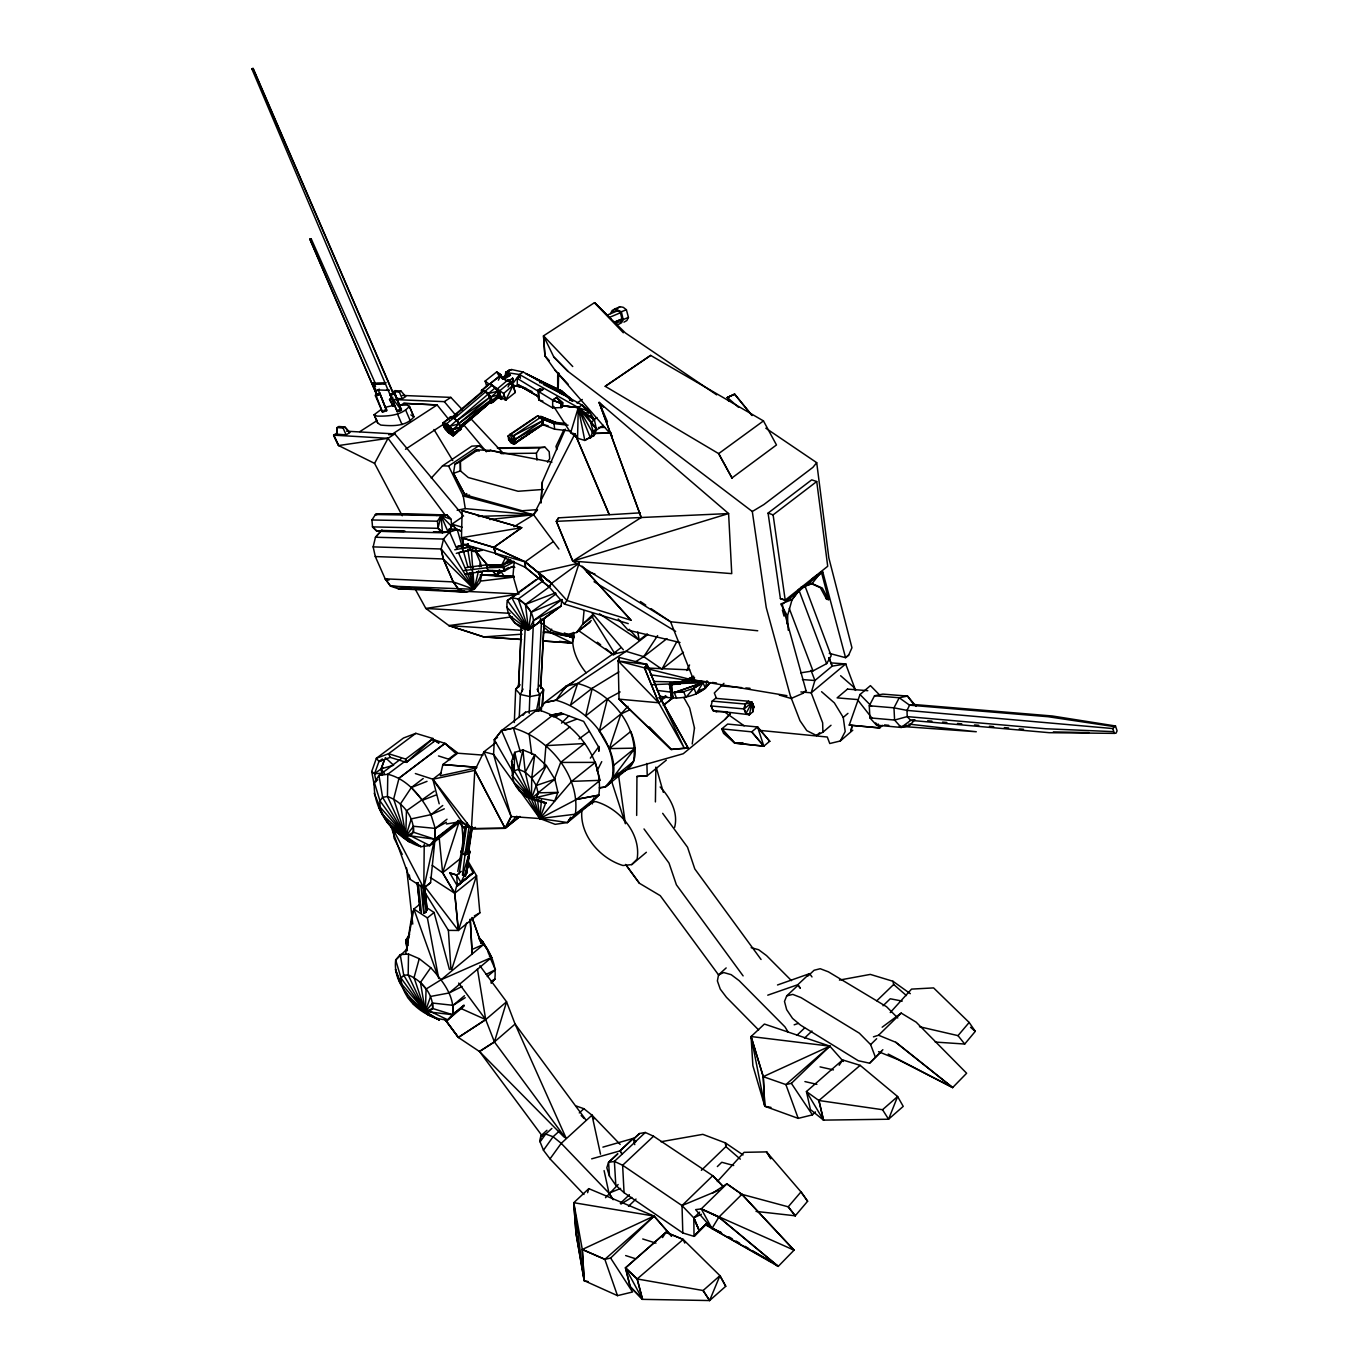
<?xml version="1.0" encoding="UTF-8"?>
<svg xmlns="http://www.w3.org/2000/svg" width="1369" height="1369" viewBox="0 0 1369 1369"><rect width="100%" height="100%" fill="white"/><g stroke="black" fill="none" stroke-linecap="round" stroke-linejoin="round"><path stroke-width="1.5" d="M552.648 407.928L552.665 400.142L556.687 397.438L562.454 402.674L562.385 406.696L561.119 407.568L552.648 407.911L538.958 399.919L537.795 390.422L540.071 388.899L542.98 389.498L538.941 392.184L538.975 399.919L542.877 401.117M465.238 997.676L453.088 1005.325L432.655 1003.066L432.638 1008.474C433.271 993.654 421.344 980.255 408.167 974.899L403.752 975.276L401.014 978.065C401.784 1000.534 426.58 1019.631 447.8 1019.854L463.954 1006.215M636.671 815.428L636.944 776.445L647.229 775.761L666.292 760.171M424.236 844.365L423.791 888.105L409.947 879.206L390.148 824.172M530.043 690.575L529.204 713.3M397.763 833.225C383.234 820.955 373.001 801.618 374.336 782.383L378.956 775.436L400.997 758.854M655.409 801.926L655.871 767.085M337.031 434.178L337.133 427.573L338.827 426.495L344.8 426.94L349.711 432.57L346.1 434.897L337.031 434.178L337.15 427.573L343.123 428.035L344.8 426.94L349.694 432.587M463.937 1005.479L452.609 1014.72L425.348 1011.486C409.69 998.84 393.006 981.967 395.675 959.994L400.21 954.587L408.51 954.09L408.184 974.899L425.348 1011.486L439.381 1020.025L428.719 1015.233L422.302 1010.151L428.702 1015.25M522.872 749.887L534.731 754.73L531.72 778.105L531.429 798.675L545.923 803.107L538.411 799.821M446.431 822.256L435.256 828.399L413.506 826.277L413.404 832.198C414.362 816.472 401.956 801.447 387.444 796.501L382.601 797.357L379.949 800.882L379.915 806.854L382.31 814.435L405.772 836.391L420.933 846.658L429.798 845.597L459.779 822.033M562.402 406.73L562.471 402.657L561.222 403.513L561.119 407.568L562.385 406.696L562.454 402.674L556.687 397.438L552.665 400.142L517.225 378.392L519.501 376.886L517.242 378.392L517.345 384.467L537.743 396.154L538.958 399.936M579.155 563.104L567.023 600.546L551.467 583.365L525.148 561.872L463.133 544.075L463.304 537.829M628.251 623.631L564.387 604.037L549.123 586.907L542.911 581.757L538.325 572.447L579.155 563.121L551.485 583.365L525.148 561.872L493.781 547.412L461.473 537.709L462.14 510.688L521.623 527.732L493.798 547.412L461.473 537.743L463.133 544.092M577.547 438.217L578.283 407.603L562.454 405.789L578.283 407.603L582.03 405.036L589.252 411.265L594.454 419.924L596.336 428.993L594.197 435.41L584.803 440.442L577.547 438.217L570.685 432.69L553.692 406.405M491.505 401.151L488.1 394.169L456.784 420.796L458.769 423.603L491.574 399.628L491.522 401.168L460.446 428.103L491.522 401.168L460.07 426.255L491.574 399.628M455.09 1012.221L447.8 1019.854L429.798 1011.195L425.365 1011.469L426.084 989.017L420.437 982.48L430.722 967.695L419.273 958.711L408.492 954.073M531.72 778.105L546.385 765.579L536.237 785.515L531.429 798.675L518.8 790.238L525.217 796.125L531.429 798.657L538.12 792.839L557.919 792.377L554.685 800.933L536.357 797.648L538.12 792.822L536.237 785.498L531.737 778.105L525.251 772.15L534.731 754.73L546.385 765.579L554.873 779.218L557.919 792.377L531.429 798.657L512.417 775.624L514.128 770.764L514.727 752.368L522.89 749.904L525.251 772.15L531.429 798.675L545.94 803.073C530.967 800.317 514.162 792.702 512.434 775.624L514.145 770.747L511.612 761.335L514.727 752.368L518.646 769.344L531.429 798.675L545.94 803.073M392.869 828.947L405.772 836.391L410.597 835.877L429.798 845.563L434.829 839.197L435.239 828.399L430.944 814.658L411.265 818.884L405.772 836.391L399.508 834.097L392.886 828.929L386.965 822.084L378.614 806.786C387.701 824.172 401.374 841.096 420.933 846.675L399.508 834.097L409.639 842.26M458.136 822.324L434.829 839.214L413.404 832.215L410.58 835.894L434.829 839.214L435.256 828.382L447.013 819.21M694.613 677.843A21.476 8.231 -21.8 0 1 671.443 684.397L671.58 698.584L673.018 697.882L669.492 684.688L670.194 683.097L671.443 684.414L673.035 697.882L671.597 698.601L669.492 684.671L679.657 683.627L679.743 681.933L693.604 676.851M514.316 722.541L515.668 689.326L519.501 684.397M518.509 687.375L521.452 626.3L518.492 687.033M522.102 691.123L525.2 628.149M529.991 693.98L533.294 625.667M447.783 1019.819L452.609 1014.686C455.261 996.358 442.358 980.375 430.722 967.695M439.381 1020.042L419.513 1008.748L425.348 1011.486L432.621 1008.491L452.609 1014.686L453.088 1005.308L464.485 995.742M519.227 717.424L520.374 694.494L523.061 689.052M537.983 691.277L541.439 622.056M540.789 687.443L544.297 618.36L540.601 688.504M441.109 772.886L432.826 779.235L461.747 821.468L471.449 828.69L505.11 828.296L511.15 816.54L493.576 754.37L494.346 739.773L501.602 730.55L525.508 712.222L537.418 709.655C573.046 719.461 604.362 757.177 598.801 795.149L590.775 803.569L567.451 822.564L555.147 824.326L539.899 818.559L511.167 816.54L483.924 751.803L495.732 742.717M538.856 711.384L539.762 694.716L537.161 689.223M542.586 706.387L543.527 689.771L539.54 685.202M474.821 770.388L471.432 828.707L505.127 828.279L519.946 816.454L505.11 828.279L474.821 770.388L483.924 751.821L493.593 754.353M462.448 875.202L465.46 851.33M542.364 482.008L540.96 503.039L542.329 481.991L565.363 429.147M491.3 981.333L494.774 979.143L491.043 983.062L494.757 979.143C497.221 963.622 488.288 948.666 478.774 937.081M786.918 623.922L787.466 616.05L792.069 599.622L801.173 587.677M467.12 867.398L466.675 873.61L469.772 851.313L467.051 848.934L469.772 851.313L465.374 876.331L469.772 851.313L462.705 875.287M467.462 863.24L467.907 857.011M493.576 754.37L539.899 818.559L567.451 822.529L575.374 814.179C580.422 776.001 549.14 738.319 513.426 728.103L501.602 730.55L494.346 739.773L512.348 770.918M394.529 392.646L394.409 393.93L390.233 395.384L401.391 410.238L394.529 392.646L390.353 394.084L390.233 395.384L397.232 411.693L401.408 410.238L394.529 392.663L401.408 410.238L397.232 411.693L390.353 394.084M514.128 562.385L513.016 575.682L517.55 591.459M590.775 803.569L575.374 814.196L539.899 818.559L541.457 799.804M544.212 766.469L545.94 745.626L569.88 726.888M573.423 632.427C570.291 646.989 577.034 661.706 586.12 672.761M401.391 410.238L394.409 393.947M592.948 616.444L582.8 624.076L584.033 610.814M379.778 393.245L386.64 410.717L382.499 412.155L375.5 395.949L375.654 394.666L379.795 393.228L386.64 410.717L379.778 393.245L375.671 394.683L375.517 395.966M382.653 410.837L382.516 412.137L376.424 396.462M434.948 839.762L430.585 882.663L423.791 888.087L391.397 825.986M581.876 810.499C579.498 835.056 600.221 858.603 622.981 865.499L631.742 864.609L646.373 852.271M558.62 373.018L558.176 391.312M379.795 393.228L379.658 394.512L375.5 395.949M541.217 710.853L543.544 689.754L540.053 686.126M627.977 706.301L620.91 714.019L609.342 748.603A53.682 28.236 51.7 0 1 605.166 787.055L599.28 787.825L605.166 787.089L612.2 778.739C617.949 743.897 588.738 708.868 555.917 700.209L544.742 702.605L538.017 711.093L541.337 708.543M468.9 847.206L469.789 839.094M470.269 835.039L470.696 830.983M605.166 787.089L626.335 769.908L633.453 761.506C639.563 726.871 610.403 691.79 577.632 683.507L566.39 685.989L544.742 702.605L555.934 700.226M535.125 624.948L528.52 629.826L507.351 600.478L511.869 597.757L518.303 598.955C527.51 604.722 535.895 615.468 532.952 626.882L528.52 629.843C515.343 628.063 504.511 613.62 507.369 600.478L535.655 579.926M501.499 566.629L501.721 564.815L510.774 559.853M408.167 945.534L407.603 941.855L412.565 911.258M501.499 566.612L501.721 564.781L513.7 561.239M531.394 626.831L528.52 629.843L509.354 615.4L515.035 623.083L528.52 629.843L531.155 612.217L561.923 599.554L561.068 606.005L532.952 626.865L561.085 606.022L533.739 620.397L528.52 629.843L521.983 628.217M462.944 847.171L463.475 843.064M464.04 838.992L464.844 832.865M460.018 862.795L460.72 857.388M461.439 852.528L464.947 826.79M462.705 853.383L466.401 826.876M467.77 853.383L471.449 827.03M674.609 827.424C678.545 812.553 670.125 797.562 660.166 786.987M692.218 744.017L694.477 728.017M465.118 854.188L469.225 825.832M457.776 871.42L461.986 848.404M459.197 874.038L462.157 853.777L460.686 851.142M468.763 851.296L472.322 826.996M551.981 462.157L490.684 450.418L477.849 449.922L475.197 450.538L454.902 464.211L453.481 473.383L464.912 494.791L522.188 510.774L537.196 509.644M467.958 853.366L472.202 827.013M405.583 954.09L413.883 909.033L419.239 904.738M463.372 839.419L466.11 825.302M726.169 967.934L718.554 974.831L717.39 980.923L720.248 989.102L726.426 997.282L758.597 1029.933M465.734 853.999L471.073 827.167M852.1 725.57L851.005 730.892L852.1 725.57M536.323 711.367L539.78 694.699L543.527 689.771M748.586 701.202L745.164 704.008L744.103 708.937L745.917 713.523L749.391 714.721L752.06 702.4L748.586 701.236L715.593 698.344L712.188 701.099L745.181 704.025L752.06 702.4L753.857 706.986L752.762 711.897L749.391 714.721L712.941 710.494M512.417 775.624L511.612 761.335L514.128 770.764L518.663 769.327L522.89 749.904M745.181 704.008L744.12 708.937L745.917 713.54L749.373 714.704M727.11 711.726L716.398 711.675L712.958 710.494L711.127 705.959L712.205 701.099M434.024 841.713L423.791 888.087L430.585 882.68M707.003 680.718L705.309 688.265C692.32 698.498 675.191 699.85 659.567 696.017M450.521 530.265L451.924 524.156L461.901 517.26M461.131 530.95L457.246 529.512L448.741 529.324L457.263 529.546L461.131 530.967L457.263 529.512L449.614 532.079L443.505 539.061L375.465 537.247L381.506 530.505L375.465 537.247L373.155 546.881L375.294 556.55L385.168 578.83L390.559 586.137L398.242 588.756L466.418 592.161L474.222 589.303L478.517 570.839M479.441 566.749L480.416 562.642L475.522 551.228L488.1 565.722L475.573 551.331M451.65 526.432L441.04 515.583L438.029 528.331L442.478 532.781L376.903 531.223L372.522 526.894L371.94 519.98L375.465 514.522L381.061 513.837L446.688 514.864L451.103 519.313L451.65 526.432L448.108 532.028L442.461 532.763L438.029 528.331L437.464 521.195L441.04 515.583L446.688 514.864L451.068 519.33L441.04 515.583L375.465 514.522L381.061 513.837L446.67 514.881L441.023 515.583L442.478 532.781L438.046 528.314L372.505 526.894M471.415 572.978L465.238 574.193L488.168 570.497L504.596 570.941L513.238 566.201M592.281 803.928L593.77 797.802M476.788 572.139L488.168 570.531L504.613 570.959L501.721 564.781L486.594 564.815L487.963 571.335L504.613 570.959L503.501 567.348L486.594 564.815M537.658 415.731L540.652 417.305L542.928 420.557L543.356 423.842L514.162 444.223L510.072 434.349L537.658 415.714L540.669 417.288L542.928 420.557L515.411 439.227L514.162 444.189L510.911 442.598L508.601 439.346L508.19 436.026L535.724 417.425M487.963 571.335L484.386 571.01M730.361 713.694L725.125 719.324L683.217 753.737L626.317 769.874L612.2 778.739L635.045 748.141L609.342 748.603L599.331 731.114L607.408 698.857L620.14 691.944M424.886 892.4L448.416 930.372L458.358 930.458L454.748 893.29L457.332 883.279M448.69 759.042L457.195 752.539L444.942 743.401L399.046 778.157L393.673 798.966L405.772 836.391L413.404 832.215M541.303 383.098L541.748 381.421L525.833 373.532L560.383 390.849L571.763 400.912M570.171 397.951L561.427 390.832L540.823 381.078L539.762 382.738L540.806 381.061L561.427 390.832L572.738 401.049L570.154 397.968L569.607 399.97L570.154 397.968L543.322 384.467M562.471 402.657L561.136 407.568L561.222 403.513L556.687 397.438M419.256 958.711L414.054 977.586L425.348 1011.486L432.655 1003.066M588.79 1188.651L573.782 1202.718L582.304 1249.469L604.841 1259.343L610.625 1258.043L632.546 1291.994L617.487 1295.639L584.204 1280.665L575.99 1233.247L577.136 1229.208M587.609 1192.69L588.773 1188.634L654.074 1216.066L671.614 1236.241L654.057 1216.066L573.765 1202.701L575.973 1233.264L584.221 1280.648L588.225 1281.606M562.437 405.806L578.283 407.603L585.504 413.832L589.252 411.265L578.283 407.603L570.685 432.69L574.21 433.682M451.719 969.474L466.624 922.963M882.577 725.348L879.634 727.932L849.225 725.108L860.006 694.511L871.574 706.301M459.06 822.084L442.615 872.772L454.748 893.29L458.358 930.441L479.869 912.849L476.532 875.698L467.548 860.399M542.672 640.983L572.174 643.002L574.039 637.338L564.336 632.94M463.697 570.599L486.851 567.741L486.594 564.849L487.296 566.338L486.594 564.849L473.349 566.578L472.219 570L473.126 573.594L467.924 573.697M647.794 634.549L626.044 651.319L577.632 683.507L570.531 705.069L592.247 688.231L585.744 715.833L607.408 698.857M609.462 1176.108L608.589 1162.367L617.847 1153.725L608.572 1162.367L606.809 1167.757L609.479 1176.108L615.793 1185.297L624.042 1192.673L682.806 1232.956L694.032 1236.361L707.705 1222.842M467.958 544.058L470.388 550.218L468.54 549.619L476.172 551.433L475.368 548.13L463.218 551.793L462.294 548.165L463.441 544.794L467.958 544.075L470.406 550.218L476.138 551.433L482.35 550.252M467.941 544.075L470.406 550.201L463.218 551.775L462.311 548.165L463.441 544.794L475.368 548.13L476.138 551.433L468.54 549.619M417.511 1006.335L413.181 1003.871L425.348 1011.486L430.585 996.444L449.1 992.97L462.072 986.467M374.25 785.087L371.718 771.534L376.372 758.272L403.513 738.011L415.817 733.339L432.963 738.524L433.665 741.827L406.405 762.379L390.233 757.382L378.956 761.489L374.558 773.725L376.047 781.733M619.455 657.531L618.189 660.987L619.028 699.165L671.135 749.459L688.094 747.953L661.723 700.62L647.007 664.478L619.455 657.514L618.172 660.987L658.711 702.759L684.5 748.569L661.723 700.62L647.007 664.461L618.172 660.987L644.508 667.867L658.729 702.759L661.689 700.62L688.077 747.953L671.135 749.459L619.045 699.131M538.12 792.839L536.34 797.665L538.12 792.822L554.873 779.201L536.237 785.498M527.185 796.57L539.899 818.559L545.837 802.508M554 780.467L560.674 762.413L584.529 743.538L545.94 745.626M797.357 985.92L786.713 995.879L784.488 1001.441L786.662 1009.655L792.531 1018.382L800.54 1025.124L858.277 1060.718L869.589 1063.2L881.585 1051.375M488.938 401.784L491.385 403.051L492.549 400.261L499.343 394.375L490.958 397.096L482.829 389.823L481.46 390.422L481.477 392.646M709.587 1300.533L703.118 1290.522L709.604 1300.55L719.94 1275.668L683.182 1239.458L665.984 1232.305L625.496 1267.848L630.151 1286.586L642.506 1299.352L709.604 1300.55L725.741 1286.295L719.94 1275.668L703.101 1290.522L637.167 1278.954L625.513 1267.865L665.984 1232.322L683.182 1239.475L684.774 1243.086M498.042 395.179L497.803 391.192L492.121 385.185L485.293 391.055L488.271 393.639L491.385 403.051L498.196 397.164L499.377 394.375L495.338 387.735L489.674 383.936L488.031 384.723M829.238 653.338L845.563 657.685L848.694 655.084L851.946 647.759L828.827 557.833L816.711 462.671L765.801 428.189M469.447 876.057L457.297 885.829L460.994 882.543L468.882 865.276L473.161 872.755L457.297 885.846L449.734 872.874L456.681 875.065L460.994 882.543L457.297 885.846L456.681 875.065L461.25 871.403M446.807 423.654L452.506 429.712L453.071 435.582L447.697 431.697L453.071 435.564L454.354 432.878L461.25 426.906L456.681 420.454L451.274 416.587L443.008 423.072C443.265 428.583 448.347 433.408 453.071 435.582L461.319 429.079L461.25 426.906L452.506 429.712L446.824 423.62L443.008 423.072L444.737 428.394L453.071 435.582L457.212 431.988M563.84 429.866L555.968 446.431L556.841 449.631M471.501 572.447L474.222 589.303L443.522 539.061L441.177 548.986L443.299 558.98L474.222 589.303L482.23 572.653L479.954 582.475L474.222 589.303L390.559 586.137L385.168 578.83L453.242 581.911L474.222 589.303L473.041 572.807M610.591 313.604L612.148 310.455L615.057 308.846L620.106 306.724L623.289 307.34L626.386 309.753L628.439 317.403L626.848 320.551L623.939 322.143M490.889 384.124L503.621 393.519L505.623 400.261L513.153 385.271L509.918 383.063L513.153 385.271L515.24 392.509L505.64 400.227L502.389 397.934M615.057 308.846L621.355 311.756L623.169 319.576L621.594 322.725L618.685 324.316L615.502 323.683M508.464 372.06L509.508 369.972L511.715 369.562L523.249 372.06L582.03 405.053L589.235 411.282M596.97 771.072L601.744 761.643M574.98 433.802L609.239 514.607L574.98 433.785L533.619 514.761L513.94 526.757M415.355 773.553L432.844 779.218L474.838 770.388L505.11 828.279L511.167 816.54M482.008 574.74L496.451 575.322L499.377 569.658M501.311 565.876L506.205 556.447M686.69 670.519L689.565 664.958M759.709 730.379L827.287 737.018L829.768 743.521L840.292 740.988L845.203 731.542L843.236 717.407L834.354 702.879L821.571 691.704M498.367 380.188L501.14 374.901L496.673 371.906L485.139 381.112L486.679 386.075M503.398 395.846L501.533 399.372L499.018 397.626L496.725 389.378L508.139 379.812L510.808 381.711L511.698 385.083L510.825 381.694L508.121 379.795M508.036 386.999L510.825 381.694L508.104 379.812M913.773 704.487L909.581 705.172L907.014 710.391L907.202 716.603L910.676 720.368L1049.167 732.689L1114.4 733.373L1116.094 733.134L1117.087 730.824L1115.478 725.981L1052.316 715.987L913.773 704.487L907.527 696.085L899.228 697.762L893.974 707.841L894.59 720.06L901.196 727.452L910.676 720.368L914.868 719.666L909.478 725.673L901.196 727.452L876.519 725.176L869.897 717.869L869.281 705.754L874.534 695.76L882.834 694.117L907.527 696.085L916.066 706.353M402.246 515.754L374.576 463.389L388.043 438.302L394.802 433.905L463.578 516.113M561.649 690.164L612.251 654.399L626.044 651.319L643.738 656.675L661.946 669.201L676.902 641.531M745.917 713.54L752.06 702.4L753.823 706.986L752.06 702.4L744.12 708.937L711.127 705.959M1114.4 733.373L1112.792 728.548L1115.478 725.981M800.728 672.846L812.981 670.913L826.671 663.64L831.188 655.768L804.972 585.983M705.48 1224.742L711.966 1228.472L718.862 1217.127L741.912 1194.333L794.071 1250.188L741.895 1194.367L726.836 1183.843L712.359 1193.255M757.741 630.767L670.553 621.748L572.755 561.102L556.362 521.332L558.518 517.858L640.213 512.845M699.542 690.233L705.309 688.265L703.05 682.601L693.946 688.145L696.205 693.792L703.05 682.601L646.254 668.431M556.362 521.332L728.599 513.563L572.755 561.102L641.222 517.499L599.143 402.435L728.599 513.563L731.748 573.628L572.755 561.102L556.362 521.332L558.518 517.841M547.48 462.174L549.705 458.598L549.191 451.684L545.067 447.252L497.289 447.92M536.922 460.138L536.408 453.207L539.762 447.834L545.067 447.252M839.18 1065.253L842.637 1059.931L860.16 1065.356L897.619 1096.535L903.232 1106.374L888.549 1119.226L823.505 1120.116L810.414 1109.557L806.427 1091.555L842.637 1059.931M559.134 373.463L557.679 375.654L557.696 389.994M543.373 632.632L549.756 632.17L551.724 629.158M634.857 662.134L643.738 656.675L657.616 635.61M662.51 1237.559L665.984 1232.305M552.939 541.867L525.131 561.855L525.456 567.348L549.123 586.907L551.467 583.365L538.325 572.447L542.911 581.757L525.439 567.365L495.646 553.829L493.781 547.412L521.623 527.715L462.123 510.688M407.397 945.568L405.754 940.109L408.647 937.799L405.754 940.109L407.346 950.651L405.789 940.127L409.656 934.257M549.123 586.907L551.485 583.365L525.131 561.855L493.798 547.412L495.646 553.829L493.798 547.412M583.964 1194.487L550.03 1158.893L543.459 1150.234L553.093 1136.749L559.254 1131.136M560.383 390.849L559.87 393.536L559.442 392.167L561.427 390.832L561.119 392.681L561.41 390.849L552.272 387.307L561.41 390.849L559.442 392.167L562.351 394.546M551.878 1128.45L545.701 1134.028L540.088 1141.866L543.459 1150.234M550.013 1158.893L561.222 1143.337L591.99 1115.187L620.174 1144.416M644.508 667.867L647.007 664.461L644.508 667.867L658.711 702.759L619.028 699.165M538.599 396.599L522.89 387.53L511.835 384.946L519.484 374.524L523.266 372.026M573.474 681.916L566.39 685.972L555.917 700.209L577.615 683.49M496.451 575.322L503.022 570.599L496.434 575.322L492.275 570.514L496.451 575.339L500.096 570.411L504.836 577.068M503.741 565.5L508.618 558.928M590.347 758.135L599.006 746.413M582.8 624.059L576.52 632.478L565.808 634.686L552.717 630.921L542.432 623.768M564.387 604.037L567.023 600.529L631.006 620.208L581.962 566.184L630.989 620.225M413.506 826.277L405.772 836.391L386.948 822.102L386.931 820.835M788.236 630.202L787.466 616.05L780.758 603.986L792.086 599.622L801.19 587.712L812.091 583.605L822.29 588.071L828.621 599.656L826.602 599.263L820.322 587.66L810.38 583.245L812.091 583.605M605.492 1197.738L618.155 1184.527M537.538 509.781L533.602 514.744L489.589 519.536M523.026 715.32L525.491 712.239M564.114 688.812L566.39 685.972M816.694 462.688L812.912 467.359L763.851 504.562L752.3 511.493L766.246 607.562L791.077 698.498L802.799 693.381L806.033 690.695L782.212 604.379L822.786 572.002M935.249 1042.066L964.717 1044.034L975.293 1031.353L969.166 1022.455L933.59 987.905L911.549 989.102L890.244 1012.564M406.798 949.265L395.692 960.011L401.031 978.065L425.348 1011.486L420.437 982.48M717.305 1181.567L744.069 1152.339L766.572 1151.894L801.002 1191.903L807.624 1201.229L795.269 1215.792L756.047 1211.411M919.472 1026.716L958.009 1035.631L969.166 1022.455M534.013 798.452L539.899 818.559L571.66 781.34L595.378 762.362L600.05 780.347L576.503 799.393L539.899 818.559L530.539 797.049M650.412 674.763L703.05 682.601L693.929 688.111L685.937 697.334L683.661 691.67M723.927 683.336L714.327 692.988L716.483 698.412M431.252 478.106L442.581 465.802L471.826 446.14L478.859 445.729L485.447 450.521M706.524 1223.561L694.032 1236.344L693.809 1217.88L682.002 1205.576L622.638 1165.259L614.407 1161.391L608.589 1162.384M699.645 1212.164L693.809 1217.88L699.251 1230.714L694.032 1236.361L706.661 1223.544L699.251 1230.731L693.792 1217.88M725.108 719.307L730.344 713.694M869.589 1063.2L882.868 1049.681M505.11 828.296L516.815 816.215M381.198 409.434L374.096 414.739L377.724 423.089L380.804 425.075C392.116 426.118 406.045 426.752 413.9 416.861L409.399 406.336L406.661 405.002L399.149 405.258M631.742 864.609L637.115 859.065C641.376 833.567 619.541 808.377 595.857 801.618L590.672 802.32M794.071 1250.171L701.27 1208.895L695.606 1209.614L711.966 1228.472L778.259 1266.359L794.054 1250.171L790.803 1247.484M888.207 1054.044L952.653 1087.568L966.634 1073.245L916.169 1022.164L901.178 1013.077L882.166 1027.212M377.741 423.072L374.113 414.739L376.937 416.108C388.197 416.313 401.545 415.611 409.399 406.336L413.866 416.878L410.888 414.893M520.049 684.894L515.702 689.326L520.391 694.494L529.974 696.581L539.762 694.716M561.512 723.123L568.7 715.97M798.195 1118.37L812.433 1114.862L815.411 1111.902M752.3 1250.599L772.219 1262.338L711.966 1228.438L701.253 1208.895L726.836 1183.843L741.912 1194.333M873.456 1036.829L878.573 1035.238L901.178 1013.077M875.356 1057.09L870.633 1044.598L876.656 1038.695M457.195 432.347L454.405 435.034L452.506 429.712L446.79 423.637L453.96 417.665L459.402 423.757L452.506 429.712L454.354 432.878L461.302 429.079L459.967 429.626M682.806 1232.921L682.019 1205.559L712.753 1175.697L722.986 1186.324L712.736 1175.697L653.526 1136.219L645.295 1132.471L639.409 1133.549L633.265 1139.299L639.443 1133.549M717.356 1166.559L721.771 1162.264L733.698 1165.515M883.039 1005.77L890.244 998.771L902.239 1001.098M610.625 1258.043L654.074 1216.048L582.287 1249.469L584.204 1280.648L573.765 1202.701L575.99 1233.247M701.373 1170.324L725.895 1146.623L725.45 1142.91L702.827 1134.353L660.953 1141.729M791.368 1083.358L829.854 1046.138L764.398 1024.046L751.085 1036.555L752.864 1065.595L764.809 1106.272L798.195 1118.37L785.892 1084.59L763.252 1076.667L751.068 1036.538L829.854 1046.138L785.892 1084.59L791.368 1083.358L812.433 1114.862M876.81 1000.773L893.666 984.482L892.947 981.265L870.325 974.403L839.437 980.084M429.798 1011.195L432.621 1008.491M628.474 1206.277L636.02 1199.056M804.476 1038.164L811.954 1031.028M620.311 1203.368L629.398 1194.709M797.1 1035.135L804.596 1027.999M582.8 624.076L593.444 613.996M429.798 845.597L437.293 838.495M653.526 1136.236L622.621 1165.259L624.059 1192.656M591.682 1158.841L619.917 1150.918L633.265 1138.426L635.695 1141.712M811.988 976.936L809.627 973.633L797.768 984.722L767.752 995.177M619.9 1150.918L622.347 1154.221L619.9 1150.918L633.282 1138.443L635.695 1141.729M808.018 975.96L814.093 970.262L820.202 968.722L828.416 971.836L886.564 1006.728L897.773 1017.988M645.312 1132.488L614.39 1161.391L615.81 1185.28M501.567 378.323L507.813 374.045L510.449 375.277L504.203 379.127L501.687 378.22L507.813 374.045L510.466 375.294M506.273 375.482L507.831 374.062L504.186 379.093L501.687 378.22L506.256 375.465L501.687 378.22L504.203 379.127L501.687 378.203M579.292 1112.911L583.913 1108.719L591.99 1115.187L594.026 1118.867M546.95 1130.298L540.806 1135.876L540.088 1141.866L540.823 1135.894L545.718 1134.028M511.339 382.618L512.896 381.232L512.622 378.203L508.002 381.318M432.963 738.524L405.669 759.076L406.388 762.362L432.963 738.524L433.648 741.81M508.19 436.044L510.089 434.332L513.118 435.941L515.411 439.227L515.839 442.546L514.162 444.189L510.911 442.598L508.618 439.346L514.162 444.223L522.239 437.464M538.017 711.093L541.166 708.303M584.204 1280.648L582.304 1249.469L604.858 1259.326L654.074 1216.048M882.543 1109.711L897.619 1096.535L888.567 1119.226L882.543 1109.711L818.884 1100.505L806.427 1091.555L823.505 1120.116L818.919 1100.505L860.16 1065.356M481.46 390.422L488.048 384.706M450.007 426.238L456.681 420.454L459.402 423.757L450.007 426.255L453.071 435.582L443.077 425.263M491.385 403.051L490.975 397.078L497.803 391.192L495.338 387.752L488.271 393.639L485.293 391.055M840.292 740.988L852.784 730.207M482.863 389.84L489.674 383.936M683.182 1239.458L637.167 1278.954L642.506 1299.352L630.151 1286.586L625.496 1267.848L637.167 1278.954L642.523 1299.335L625.496 1267.848M790.769 696.889L799.975 720.693L806.803 730.652L816.523 735.495L819.757 732.706M563.96 1136.972L479.475 1051.512L458.358 1037.445L444.771 1019.084L458.358 1037.462L485.704 1019.597L506.564 1001.8L479.869 965.727M816.523 735.461L822.906 732.21L831.017 725.262M843.236 717.407L847.959 713.352M860.023 694.511L870.427 685.629L879.086 694.442M450.829 418.127L482.333 391.397M452.112 417.75L483.394 391.158M454.2 418.52L485.499 391.91M458.769 423.603L490.273 396.959L456.784 420.796M847.514 689.069L837.126 697.865L857.405 699.559L871.796 717.904M454.132 417.323L457.28 414.67M769.703 741.262L763.851 746.156L734.759 743.127L723.585 733.373L721.788 728.873L727.623 724.064L757.57 726.973L769.703 741.262L757.57 726.973L751.718 731.85L721.788 728.873L734.759 743.127L763.851 746.156L757.57 726.973M452.609 1014.72L463.954 1005.137M491.522 981.881L494.774 979.143M487.278 976.576L495.424 969.731L490.804 959.293M848.677 655.067L845.563 657.685L822.803 572.02M449.1 992.987L491.608 957.444L482.932 941.906L478.893 937.851M831.223 662.921L845.7 663.931L811.201 692.8L800.882 691.944M446.79 423.637L453.071 435.582L443.008 423.072L451.274 416.587M802.782 693.364L805.999 690.678M426.084 989.017L441.177 979.691L483.856 944.285L482.949 941.889M473.178 872.755L457.297 885.846L473.161 872.737L460.994 882.543M510.791 381.711L499.274 391.123L501.533 399.354L499.001 397.609L496.759 389.378L499.257 391.123L501.533 399.372L499.035 397.626M612.2 778.739L633.453 761.506M575.374 814.196L598.818 795.149L576.503 799.376L598.818 795.149M591.254 620.568L576.52 632.478L590.005 622.313M430.294 877.461L454.73 893.272L476.566 875.698L458.358 930.458L425.04 886.821M613.688 765.374L635.045 748.141M438.679 978.459L427.385 917.897L434.093 912.49L425.656 906.962M609.342 748.603L630.818 731.422A53.288 28.475 51.7 0 1 626.317 769.874L622.673 771.979M673.462 697.386L663.229 705.394L673.189 697.523M498.59 375.14L496.673 371.906L501.105 374.901L489.349 384.295L485.139 381.112M461.421 857.781L442.598 872.772L432.228 865.345M660.851 699.508L665.745 695.589M798.041 590.193L801.19 587.712M812.022 579.053L816.677 575.356M489.332 384.278L501.105 374.901L502.029 378.22L501.105 374.901M599.331 731.114L620.91 714.019L630.424 709.553M661.946 669.201L683.456 652.26M434.829 839.214L456.562 822.17M643.738 656.675L666.96 638.604M434.332 791.128L406.456 810.842L405.772 836.391L382.601 797.357L378.939 775.419L387.803 774.255C407.979 779.218 421.669 797.134 430.944 814.675L442.752 805.502M529.101 733.579L553.076 714.977M620.533 648.033L612.268 654.416L615.947 652.585M647.297 633.95L639.186 640.196L599.451 613.774M494.329 739.756L497.529 737.326M514.35 759.898L501.584 730.567L513.443 728.103L537.418 709.655M768.095 513.101L773.109 514.864L816.728 481.529L827.715 566.27L785.207 600.152L780.398 598.647L768.077 513.101L811.714 479.834L816.728 481.529M423.226 778.482L411.333 787.551L400.45 803.911L405.772 836.391L379.915 806.854L374.182 793.267M399.046 778.157L444.959 743.401L455.449 752.163M377.741 779.851L374.336 782.383L379.966 800.882L405.772 836.391L387.444 796.501L387.786 774.238L406.49 760.171M371.718 771.534L374.576 773.742L382.995 767.41M415.817 733.339L388.556 753.72L376.372 758.272L378.973 761.506L384.603 759.504M378.973 761.506L382.362 758.956M731.97 477.952L776.48 444.959L763.457 420.916L650.634 355.392L605.201 386.315L718.657 453.618L731.97 477.952L718.657 453.618L763.457 420.916M538.428 622.467L556.601 609.017M533.739 620.397L561.923 599.554M556.105 593.838L531.155 612.217L525.439 604.431L518.286 598.972L543.305 580.73M578.95 738.935L589.064 731.508M506.633 606.98L528.52 629.843L525.439 604.431L550.424 586.12M540.19 577.136L511.852 597.74L528.52 629.843L518.286 598.972M594.54 431.372L603.284 425.348M587.267 438.696L584.803 440.442L578.283 407.603L594.437 419.941L590.706 422.508L594.18 435.41L596.319 428.993L578.283 407.603L590.467 437.994L588.533 437.858L594.197 435.41L578.283 407.603M384.107 383.85L386.007 382.533L384.124 383.85L375.825 384.21L372.916 383.132L385.048 383.269L376.783 383.611M593.462 419.958L596.97 417.545M417.288 883.21L418.229 882.56L417.271 883.21L420.249 910.864L417.254 882.714M558.928 549.02L533.602 514.744L465.272 508.618L463.252 495.937L466.761 493.542M512.896 381.232L509.85 383.32L512.879 381.215L512.622 378.203L512.879 381.215L509.696 381.797M605.201 386.349L650.634 355.41M568.067 425.194L554.017 423.586L539.164 417.665L540.892 416.518L539.061 417.22L540.892 416.484L555.763 422.439L554.017 423.586L539.181 417.682L540.892 416.484L555.763 422.405L565.927 423.466M577.034 403.068L582.287 399.457M508.173 436.044L514.162 444.223L513.101 435.941L542.963 420.54L541.645 425.519L515.822 442.512L543.356 423.842L515.411 439.227L513.118 435.941L510.072 434.349L513.118 435.958L540.669 417.288M555.763 422.439L554.034 423.586L554.633 429.182L570.873 431.047M442.546 465.785L448.621 466.059L478.859 445.729M538.958 392.167L537.795 390.422L540.071 388.933M405.498 449.254L444.189 423.791M504.75 377.553L505.76 372.436L511.715 369.527M477.456 968.995L485.704 1019.597L458.358 1037.445L444.771 1019.084M391.243 434.829L437.122 404.933L449.46 420.3M612.285 436.009L555.095 370.246L544.913 355.872L543.51 335.867L594.488 302.669L625.445 332.975L716.689 394.854M392.8 397.301L389.532 399.372L393.074 405.994L389.532 399.372L444.326 401.647L450.846 397.386L462.448 409.776M359.807 431.646L377.399 420.351M400.227 405.618L403.769 403.359L437.122 404.95L403.752 403.359M396.788 398.482L402.264 398.807L405.754 396.565L400.963 391.021M542.432 1136.27L479.492 1051.478L494.414 1041.929L515.103 1024.063L566.064 1138.033M479.475 1051.512L494.414 1041.929L506.564 1001.8L515.086 1024.08L585.829 1119.808M390.131 394.957L393.006 393.125L252.957 68.45L251.913 68.998L390.148 394.957L393.605 393.964L253.231 68.553L251.93 68.998L252.957 68.467M399.337 392.064L400.963 391.004L394.957 390.644L393.314 391.688L399.337 392.064L402.264 398.807M374.576 463.389L338.605 445.541L333.625 435.154L337.014 433.015M376.287 390.952L379.264 389.344L376.287 390.952L372.898 383.115L375.825 384.21M661.33 700.038L666.703 696.684M592.247 688.248L618.874 671.905M620.91 1204.07L631.793 1197.447M693.672 676.149L690.027 678.374L690.661 679.931L694.203 677.775L680.359 683.473L669.492 684.688L680.359 683.473L679.743 681.933L670.194 683.097L680.359 683.473L679.726 681.899L670.177 683.114M696.205 693.792L705.292 688.231M690.661 679.931L694.305 677.706M617.436 308.299L620.106 306.724M474.307 915.929L479.869 912.849M505.093 569.487L508.703 567.502M498.179 397.164L499.599 396.582L492.772 402.452L492.549 400.261L499.565 396.582L499.377 394.375M514.145 561.889L503.501 567.348L486.868 567.741M486.149 974.369L495.424 969.731M423.38 885.983L426.101 912.13L423.808 913.226L420.865 885.093M426.118 912.148L423.808 913.226L423.089 886.154M701.39 1214.252L693.809 1217.88L699.251 1230.731M613.004 311.379L617.915 310.626L620.431 312.748L609.359 317.42M454.919 464.228L460.343 461.695L460.446 470.885L468.266 477.524L518.081 491.266L543.373 489.435M751.992 415.474L734.64 394.169L727.367 397.506L728.787 401.305L727.384 397.489L734.64 394.152L751.992 415.457M829.854 1046.138L763.252 1076.667L764.792 1106.272L771.004 1107.401M734.64 394.169L727.384 397.489L729.301 401.168L727.384 397.489L738.593 407.38M472.476 949.299L483.856 944.285L487.33 949.23L488.767 954.176M441.177 979.708L491.608 957.444L489.263 955.802L491.591 957.444M430.944 814.675L444.309 808.822M718.554 974.831L723.773 972.555L731.2 974.677L739.14 980.649L784.985 1026.887L788.253 1032.26M606.843 315.281L617.915 310.626M449.922 417.134L453.96 417.665M682.019 1205.559L718.674 1190.26M623.169 319.576L628.439 317.403M545.718 1134.045L553.093 1136.749L561.222 1143.337L609.017 1193.169L620.602 1188.429M458.991 552.939L463.509 551.091L456.288 553.401M621.355 311.756L626.386 309.753M427.025 781.34L411.333 787.551L422.491 800.249L435.992 795.013M525.439 604.431L555.643 592.845M564.576 723.756L576.469 719.238M777.506 984.978L809.627 973.633M384.022 410.358L386.76 409.417M397.352 410.375L401.493 408.937M679.674 683.644L690.934 679.76L690.027 678.339L690.934 679.76L679.657 683.627L669.492 684.671L671.443 684.414M657.274 690.421L674.267 692.543L683.679 691.687L693.946 688.145M465.238 854.923L462.157 853.777L465.238 854.923L468.574 853.794L467.137 850.765M794.174 1024.816L798.213 1023.447M475.488 827.372L471.432 828.707L432.826 779.235L439.192 803.825M452.506 429.729L461.285 426.906M463.441 544.794L456.613 546.916L463.424 544.776L456.613 546.916L462.876 546.573M801.139 587.061L812.108 583.622L821.314 571.643L828.621 599.656M378.135 389.789L379.88 393.639L377.023 395.47L309.907 239.216L311.208 238.839L375.585 383.97M309.924 239.216L311.191 238.856L309.907 239.216L377.023 395.47L376.458 394.631M602.89 1147.136L633.282 1138.409L634.754 1144.638M492.549 400.261L488.271 393.639L497.803 391.192M490.684 450.418L487.261 451.274L490.684 450.452L503.655 453.447M553.333 716.449L563.172 714.053M786.713 995.879L792.788 994.39L801.002 997.607L859.338 1033.184L870.633 1044.598M385.955 407.123L393.519 405.446M476.634 767.872L440.236 775.761L442.872 764.535L457.708 753.207L483.017 755.106M454.748 549.79L469.841 546.916L475.368 548.13M553.247 716.808L557.149 715.97M578.283 407.603L519.484 374.524L505.743 372.454L507.471 376.03M457.126 510.226L465.289 508.618M561.41 713.112L549.808 715.371L561.393 713.129L583.656 721.395L598.835 747.423L598.869 751.273L598.818 747.423M473.708 551.621L479.92 550.475M537.795 390.422L542.963 389.463M462.294 548.182L469.841 546.916M467.051 823.231L468.403 826.773L463.526 827.595L457.845 820.647L463.526 827.595L468.403 826.756L467.034 823.214M461.473 537.709L521.623 527.715M463.543 827.578L468.403 826.756L458.375 820.339M446.414 823.984L461.747 821.451M845.7 663.931L832.164 666.138L814.897 680.513L811.201 692.8L822.649 722.815L822.906 732.21M388.026 438.337L333.625 435.154L338.605 445.541L388.026 438.32L445.661 515.737M465.546 567.724L473.349 566.578M388.676 434.777L394.802 433.905M415.064 588.841L425.827 608.435L448.929 625.599L512.194 616.786M448.621 466.059L463.27 495.937L469.533 495.099M484.386 571.027L488.168 570.514M375.465 514.539L381.061 513.854M480.468 581.089L514.231 577.085M489.349 566.116L501.721 564.781M683.661 691.67L674.25 692.543L676.526 698.19M374.576 773.742L382.618 773.143M522.462 630.39L448.929 625.616L483.668 636.91L522.051 634.155M636.944 776.463L647.229 775.778L646.887 763.457M436.129 515.428L446.688 514.864M742.973 742.7L734.759 743.127L721.788 728.873M378.306 389.943L389.412 390.387L386.571 389.6M652.688 684.637L703.05 682.601L674.267 692.577L703.05 682.618L654.194 681.488M571.66 781.357L600.05 780.347M478.192 516.404L533.602 514.744L463.27 495.937M598.493 427.504L604.841 427.368M498.23 448.399L539.762 447.834M501.122 453.601L536.408 453.207M560.674 762.43L595.361 762.379M398.242 588.773L410.905 588.841M404.129 531.531L376.903 531.223L372.522 526.894M433.46 531.856L448.108 532.028L441.04 515.583M371.94 519.98L437.481 521.195M1053.343 731.919L1088.903 732.603M381.489 530.47L404.916 531.035M438.97 531.839L449.614 532.079L456.989 549.243M373.155 546.881L441.194 548.986L474.222 589.303L469.704 573.371M375.26 556.567L443.299 558.963L453.225 581.928L458.666 589.44L466.401 592.144L390.559 586.137M510.637 567.177L514.881 567.331M402.366 395.453L450.846 397.386M495.39 576.332L512.451 577.051M646.288 668.004L689.668 669.852M1112.911 731.611L1045.711 728.753L907.202 716.603L894.59 720.06L869.897 717.869M425.656 589.372L438.405 590.005M453.276 590.741L519.108 593.992L425.81 608.452L510.089 613.329M346.631 431.201L394.785 433.922M543.459 631.759L574.039 637.338L569.812 637.064M588.499 437.84L590.467 437.977L592.606 431.56L596.336 428.993L585.504 413.832L594.454 419.924L590.723 415.457M483.668 636.91L521.589 639.511L483.668 636.876L448.946 625.599M542.672 640.966L572.174 643.002L549.756 632.17L543.39 626.711M802.422 679.554L814.897 680.513L811.03 670.331M847.514 689.103L867.792 690.678M874.534 695.76L899.228 697.762L909.581 705.172L1048.124 716.723L1113.904 726.58M720.761 685.903L741.656 687.614M745.831 687.957L750.007 688.299M869.281 705.754L893.974 707.841L907.014 710.391L1112.792 728.548M927.652 720.796L931.913 721.172M942.574 722.113L946.835 722.49M957.479 723.431L961.74 723.807M974.523 724.937L978.784 725.313M989.428 726.254L993.689 726.631M1004.35 727.589L1008.611 727.966M1019.255 728.907L1023.516 729.283M908.776 724.098L976.285 731.748L899.296 726.272M905.371 725.313L909.478 725.673M884.511 724.92L888.755 725.313M849.225 725.091L879.634 727.914L878.179 723.996M479.338 451.017L475.197 450.538L477.849 449.939L460.36 461.712L460.463 470.885L453.464 473.366L464.93 494.791M693.672 680.119L708.201 681.95M712.359 682.464L716.517 682.994M615.828 322.519L620.739 321.783L621.988 318.994L620.431 312.765M559.493 641.325L572.191 643.019M646.288 668.192L650.429 668.756M786.918 695.657L693.672 680.102L670.553 621.748L651.045 608.657M586.548 572.156L594.865 573.851M549.773 632.17L574.022 637.355M820.048 1066.879L833.43 1069.891M511.818 384.98L522.89 387.53M790.341 599.228L792.052 599.622M804.921 1081.578L816.882 1084.351M680.017 642.523L628.149 630.185L618.206 619.01M541.97 424.15L548.13 425.81M739.876 1193.785L788.219 1206.825L795.269 1215.792L788.219 1206.825L801.002 1191.886L807.607 1201.229M751.187 947.69L758.631 949.727L766.537 955.596L791.504 980.666M779.252 695.041L791.077 698.464M451.941 524.139L457.503 530.539L451.924 524.156L462.037 527.168M642.728 1238.979L655.973 1243.12M468.54 549.636L470.406 550.218M780.398 598.612L785.207 600.135L773.109 514.864M438.491 755.945L450.196 759.658M449.734 872.84L456.681 875.065M625.65 1255.561L635.507 1258.727M438.593 743.145L433.665 739.654L444.959 743.401L454.696 752.42M716.415 711.658L712.958 710.477L711.144 705.959M385.151 578.83L388.933 580.148M466.401 592.144L458.683 589.457L453.242 581.911L443.282 558.98L441.194 548.986M576.503 1106.101L583.913 1108.719M535.792 379.23L541.748 381.421M541.748 424.27L554.633 429.216M878.556 1035.238L895.788 1042.288L952.653 1087.551L898.081 1059.64L878.539 1051.683M518.646 769.344L525.268 772.15M522.89 387.547L532.165 391.602M461.045 1008.542L485.704 1019.597L494.414 1041.929L565.688 1138.272M711.966 1228.472L721.429 1232.716L705.651 1224.673M526.757 388.71L517.311 384.467L537.726 396.171M701.27 1208.878L718.862 1217.127L778.259 1266.376L773.725 1263.347M701.253 1208.895L718.845 1217.127L778.259 1266.393M728.753 1236.737L732.381 1238.894M735.992 1240.998L739.619 1243.155M745.061 1246.338L748.672 1248.494M639.357 883.21L625.599 864.421L639.34 883.227L660.234 895.651L718.845 975.293M433.665 739.654L438.919 742.854M594.06 581.739L675.653 631.4M427.385 917.897L413.866 909.05L437.977 976.473M640.418 601.521L645.74 605.098M743.042 1154.94L725.45 1142.927L725.895 1146.64L740.321 1159.149M506.718 380.856L500.301 376.424L506.735 380.856M578.625 630.63L613.671 655.067M724.133 711.64L744.154 725.81M892.947 981.265L910.317 993.672M544.93 355.854L543.544 335.884L553.829 357.035L567.947 371.375L752.3 511.493M597.346 642.215L600.649 644.765M605.594 648.598L612.217 653.697M895.788 1042.288L952.653 1087.568M407.5 997.162L425.348 1011.486L403.752 975.276L400.21 954.587M970.535 1027.28L975.293 1031.353M893.666 984.482L906.466 995.588M840.6 675.721L853.332 686.81L855.539 690.421M385.271 757.587L393.639 765.254L381.13 768.83L382.327 775.076L381.147 768.813L384.586 759.47L381.13 768.83L384.415 773.536M514.196 782.623L531.429 798.675L514.128 770.764M405.754 940.109L407.603 941.872M610.985 319.302L594.488 302.703L623.34 332.77M581.106 1115.461L584.101 1118.49M553.829 357.035L567.964 371.358M658.797 697.642L661.723 700.62M649.351 726.939L671.135 749.459M543.544 335.884L572.738 366.533M555.095 370.246L568.135 384.176M469.721 417.494L503.056 453.105M641.222 517.499L599.143 402.435L603.455 407.141M629.192 629.295L639.203 640.196L637.783 631.999M544.913 355.872L549.209 360.56M829.836 1046.156L843.39 1061.454M478.671 938.381L487.313 949.23M425.348 1011.486L400.946 983.267L395.436 969.474L399.543 981.641L403.427 988.127M592.075 613.021L623.357 649.83M570.154 397.968L572.738 401.049M444.309 401.63L456.527 416.21M463.304 424.287L486.371 451.804M582.03 405.036L584.512 408.013M958.009 1035.631L964.717 1044.034M875.715 722.9L879.634 727.914M488.271 393.639L490.975 397.078M458.701 983.079L485.704 1019.597M662.682 813.34L687.546 847.24L694.802 868.939L761.061 959.481M644.012 828.947L669.013 863.069L676.406 884.819L743.11 975.892M585.47 408.664L588.892 413.506M513.101 435.941L515.411 439.227M444.104 422.542L453.071 435.582M609.017 1193.169L613.158 1199.706L609 1193.169L604.088 1170.598M591.665 616.067L614.955 653.92M433.956 429.507L452.763 460.549M405.361 991.378L407.312 994.613M454.748 893.272L442.632 872.755L439.175 837.588M683.833 697.591L689.668 707.995L694.494 728.034M719.94 1275.686L725.741 1286.295M402.246 854.41L394.084 838.153L393.143 829.802M333.642 435.137L338.605 445.524M390.233 757.382L388.556 753.72L405.669 759.076L406.405 762.379M343.106 428.018L346.1 434.897M373.857 382.516L375.534 386.434M599.143 402.435L607.442 421.738M458.632 553.059L474.222 589.303M397.489 414.037L402.024 424.578M405.686 410.118L410.221 420.659M679.726 681.916L680.359 683.473M753.823 706.986L752.043 702.434L752.779 711.914M789.263 608.469L812.981 670.913M828.981 657.702L832.164 666.138L828.998 657.685M798.709 589.526L826.636 663.623M845.683 663.948L855.351 689.754M604.841 1259.326L617.487 1295.656M611.601 781.22L625.376 823.727L618.258 773.194M505.623 400.244L503.621 393.519L513.135 385.271L515.24 392.509M507.933 372.009L509.046 375.705M513.426 728.103L520.494 752.214M457.263 529.512L461.781 545.461M463.475 551.433L468.01 567.382M656.401 767.923L663.298 792.309M782.401 610.044L784.026 616.084M434.076 912.49L449.46 969.526M519.501 374.524L520.46 378.238M825.593 595.31L826.602 599.263M511.595 761.335L512.879 766.794M818.884 1100.505L823.505 1120.116M592.007 1115.17L600.512 1154.17M480.399 562.642L481.152 566.646M467.753 549.243L470.816 568.221M409.331 874.979L409.964 879.206M529.084 733.562L531.72 754.302M537.538 799.907L539.899 818.559M571.284 633.522L571.797 637.749M573.748 632.82L574.227 636.756M406.542 867.878L412.753 924.075M418.452 884.579L421.412 912.729M424.544 885.469L427.179 910.539L424.681 886.41M423.808 886.821L424.219 890.86M425.075 898.885L425.673 904.943M461.764 824.258L463.424 842.893M471.415 550.116L472.579 566.612M448.399 930.355L450.931 969.44M525.148 561.838L525.439 567.365M540.601 618.583L540.379 622.775L540.601 618.583M671.82 697.779L671.597 698.601L673.018 697.882L671.82 697.779L670.639 687.306L671.82 697.779L673.035 697.882L671.785 697.779M570.736 817.413L567.451 822.529L570.736 817.43M710.083 682.601L705.292 688.248L710.083 682.601M490.564 401.87L460.72 427.128L490.581 401.887M562.454 402.674L561.204 403.513L552.665 400.159L561.222 403.513L562.454 402.674M509.559 561.136L506.325 563.326L509.559 561.153M509.508 369.972L505.743 372.454L509.508 370.006M621.971 318.994L614.664 322.109L621.988 318.994M480.605 571.506L476.806 572.02L480.605 571.506M382.499 530.487L376.92 531.206L382.499 530.487M611.122 433.066L594.112 433.408L611.104 433.1M514.214 576.4L480.143 574.98L514.196 576.417M476.549 767.256L442.854 764.535L476.549 767.29M532.763 797.785L525.217 796.125L532.763 797.802M763.851 746.156L751.718 731.85L763.868 746.156M559.51 375.842L558.176 374.267L559.476 375.842M800.163 988.024L797.768 984.722L800.146 988.024M770.815 1158.619L766.572 1151.877L770.798 1158.636M481.135 943.258L472.048 917.504L481.118 943.275M763.269 1076.684L751.085 1036.555L764.792 1106.289L763.269 1076.684M472.168 953.971L470.217 919.027L472.168 953.953"/></g></svg>
